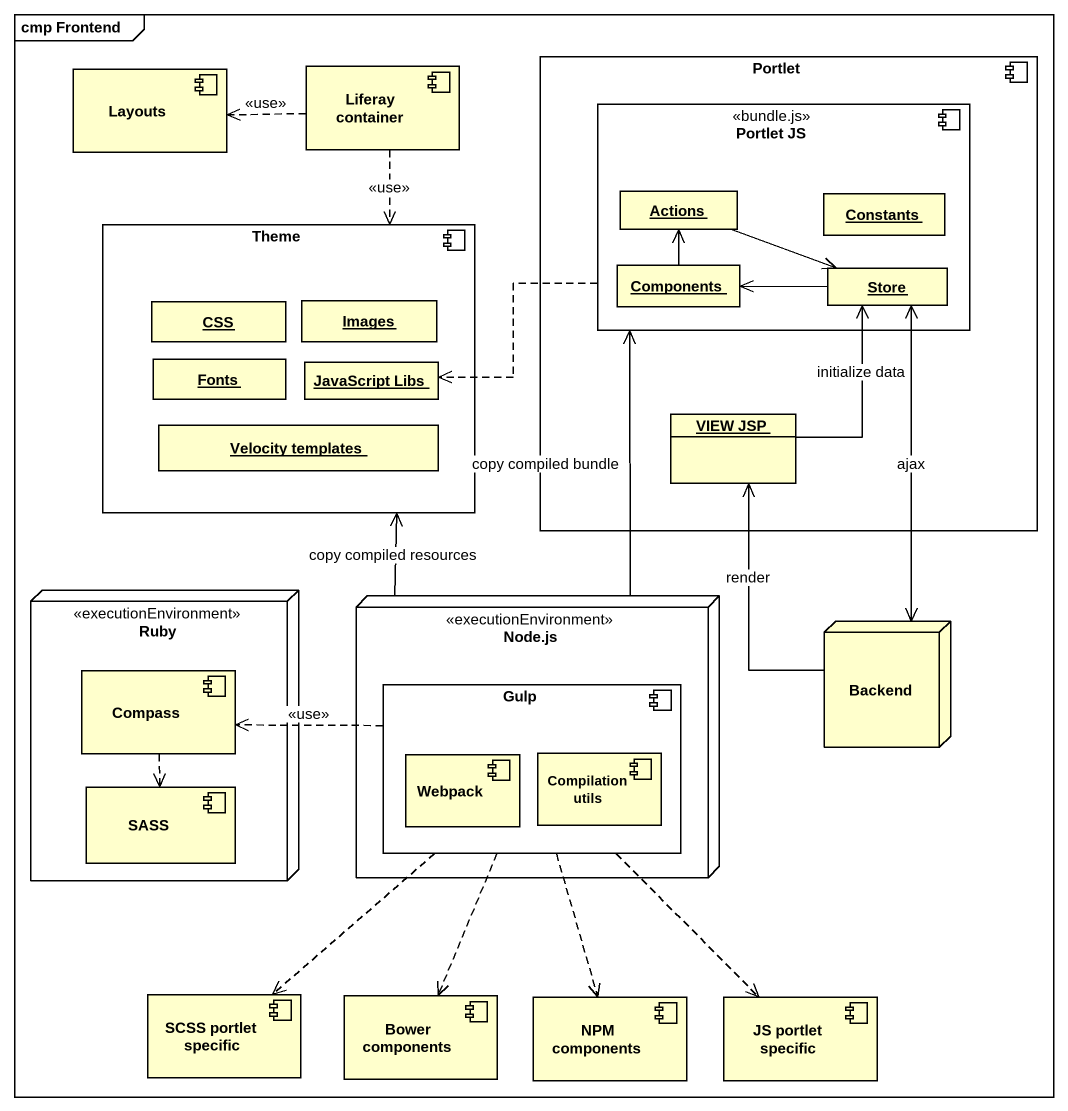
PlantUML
@startuml
mainframe cmp Frontend
allowmixing
hide circle
hide empty members
component Portlet {
  component "Portlet JS" as Portlet_JS <<bundle.js>> {
    object Actions
    object Constants
    object Components
    object Store
  }
  object "VIEW JSP" as VIEW_JSP
}
component Layouts
component "Liferay container" as Liferay_container
component Theme {
  object CSS
  object Images
  object Fonts
  object "JavaScript Libs" as JavaScript_Libs
  object "Velocity templates" as Velocity_templates
}
node Ruby <<executionEnvironment>> {
  component Compass
  component SASS
}
node "Node.js" as Node_js <<executionEnvironment>> {
  component Gulp {
    component Webpack
    component "Compilation utils" as Compilation_utils
  }
}
node Backend
component "SCSS portlet specific" as SCSS_portlet_specific
component "Bower components" as Bower_components
component "NPM components" as NPM_components
component "JS portlet specific" as JS_portlet_specific
Liferay_container .left.> Layouts : <<use>>
Liferay_container ..> Theme : <<use>>
Portlet_JS .left.> JavaScript_Libs
Actions -right-> Store
Components -up-> Actions
Store -left-> Components
Store <--> Backend : ajax
VIEW_JSP -up-> Store : initialize data
Node_js -up-> Portlet_JS : copy compiled bundle
Node_js -up-> Theme : copy compiled resources
Backend -up-> VIEW_JSP : render
Compass ..> SASS
Gulp .left.> Compass : <<use>>
Gulp ..> SCSS_portlet_specific
Gulp ..> Bower_components
Gulp ..> NPM_components
Gulp ..> JS_portlet_specific
@enduml
